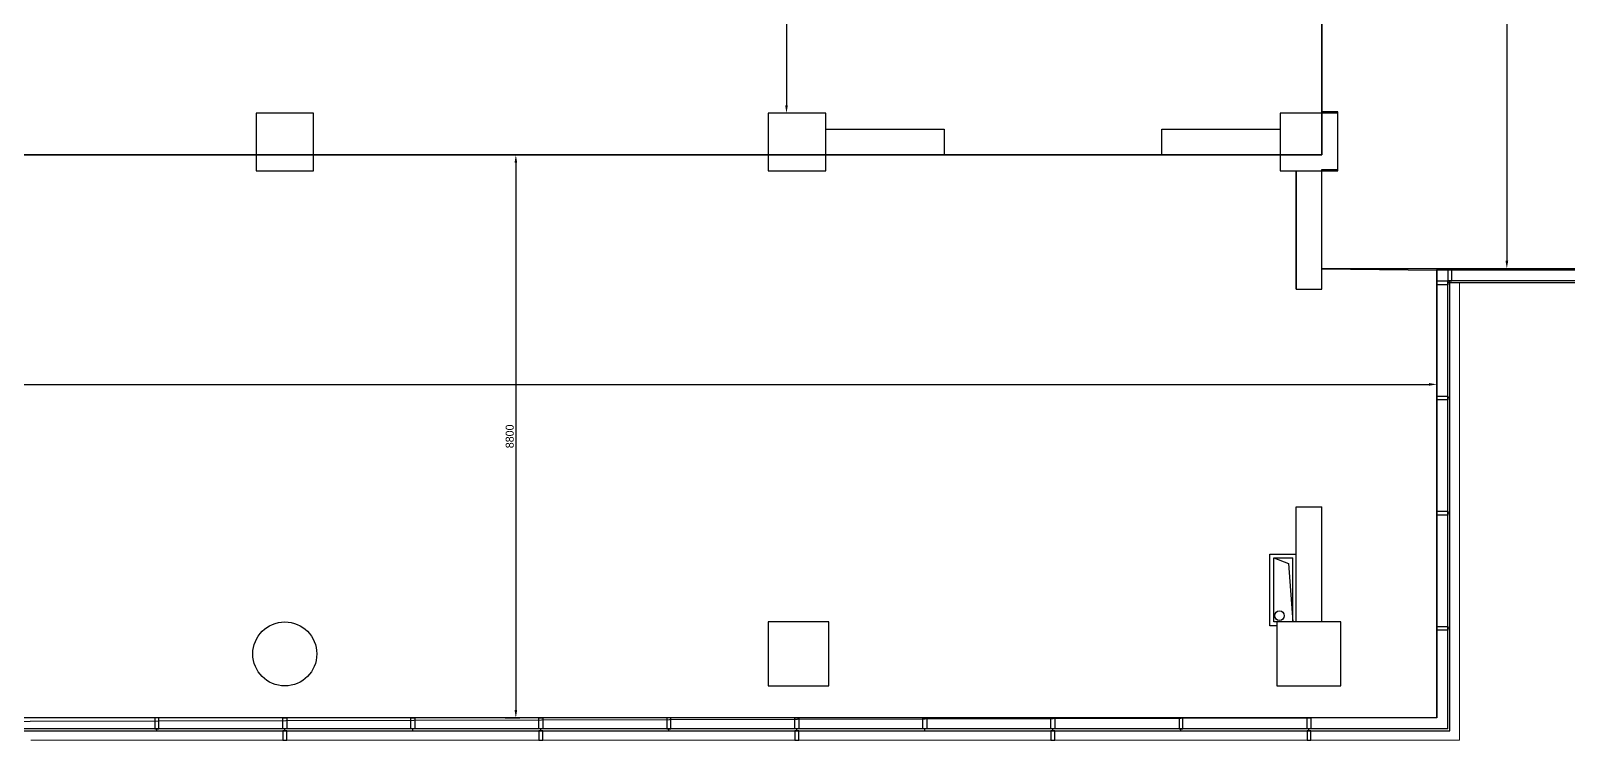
# Model space of a CAD drawing. Header units: millimetres. Extents: x 1175437 to 1258597, y 68435 to 127241.
# Drawn here: x 1211383 to 1235404, y 93971 to 105060 of the extents above; entities that cross this region are included whole.
import ezdxf

# ---------------------------------------------------------------- set-up
doc = ezdxf.new("R2010")
doc.units = ezdxf.units.MM
for name, color, linetype in [('Baca', 7, 'Continuous'), ('livnestok', 7, 'Continuous'), ('metal', 7, 'Continuous'), ('Pencere', 7, 'Continuous'), ('plita 2', 7, 'Continuous'), ('sutun1', 7, 'Continuous'), ('Tavan', 7, 'Continuous')]:
    doc.layers.add(name, color=color, linetype=linetype)
doc.layers.add('metal-nevid', color=39, linetype='Continuous', lineweight=5)

msp = doc.modelspace()

# ---------------------------------------------------------------- linework, layer by layer
at = {"color": 0, "lineweight": -2, "transparency": 16777216}
for p, q in [((1234445, 113196), (1234445, 101466)), ((1223191, 110746), (1223191, 103896)), ((1223375, 103771), (1223128, 103771)), ((1218796, 103121), (1219025, 103121)), ((1218962, 102996), (1218962, 94446)), ((1234932, 101341), (1234382, 101341)), ((1186428, 99533), (1233228, 99533)), ((1233353, 98194), (1233353, 99595)), ((1218796, 94321), (1219025, 94321))]:
    msp.add_line(p, q, dxfattribs=at)
at = {"color": 1, "lineweight": 30}
for points in [[(1199203, 103121), (1231553, 103121), (1231553, 120521), (1233353, 120521), (1233353, 113321), (1236573, 113321)], [(1231553, 105421), (1231553, 103521), (1231553, 103121), (1225653, 103121), (1222903, 103121), (1207803, 103121)], [(1236573, 101341), (1233353, 101341), (1233353, 94321), (1186303, 94321)]]:
    msp.add_lwpolyline(points, dxfattribs=at)
at = {"color": 0, "transparency": 16777216}
for points in [[(1223170, 103896), (1223212, 103896), (1223191, 103771)], [(1218942, 102996), (1218983, 102996), (1218962, 103121)], [(1234424, 101466), (1234466, 101466), (1234445, 101341)], [(1233228, 99554), (1233228, 99512), (1233353, 99533)], [(1218942, 94446), (1218983, 94446), (1218962, 94321)]]:
    msp.add_solid(points, dxfattribs=at)
at = {"layer": 'Baca'}
msp.add_lwpolyline([(1230803, 96821), (1231032, 96736), (1231103, 95821)], dxfattribs=at)
at = {"layer": 'livnestok', "linetype": 'ByBlock'}
msp.add_circle((1230893, 95918), 75, dxfattribs=at)
at = {"layer": 'metal'}
for p, q in [((1233553, 101121), (1233553, 101151)), ((1233553, 101121), (1233523, 101121)), ((1233553, 99321), (1233523, 99321)), ((1233553, 97521), (1233523, 97521)), ((1233553, 95721), (1233523, 95721)), ((1213353, 94121), (1213353, 94151)), ((1215353, 94121), (1215353, 94151)), ((1217353, 94121), (1217353, 94151)), ((1219353, 94121), (1219353, 94151)), ((1221353, 94121), (1221353, 94151)), ((1223353, 94121), (1223353, 94151)), ((1225353, 94121), (1225353, 94151)), ((1227353, 94121), (1227353, 94151)), ((1229353, 94121), (1229353, 94151)), ((1231353, 94121), (1231353, 94151))]:
    msp.add_line(p, q, dxfattribs=at)
for points in [[(1233523, 101091), (1233353, 101091), (1233353, 101151), (1233523, 101151)], [(1233583, 101151), (1233583, 101321), (1233523, 101321), (1233523, 101151)], [(1233523, 99291), (1233353, 99291), (1233353, 99351), (1233523, 99351)], [(1233523, 97491), (1233353, 97491), (1233353, 97551), (1233523, 97551)], [(1233523, 95691), (1233353, 95691), (1233353, 95751), (1233523, 95751)], [(1213383, 94151), (1213383, 94321), (1213323, 94321), (1213323, 94151)], [(1215323, 94321), (1215383, 94321), (1215383, 94151), (1215323, 94151)], [(1217323, 94151), (1217323, 94321), (1217383, 94321), (1217383, 94151)], [(1219323, 94321), (1219383, 94321), (1219383, 94151), (1219323, 94151)], [(1221383, 94151), (1221383, 94321), (1221323, 94321), (1221323, 94151)], [(1223323, 94321), (1223383, 94321), (1223383, 94151), (1223323, 94151)], [(1225323, 94151), (1225323, 94321), (1225383, 94321), (1225383, 94151)], [(1227323, 94321), (1227383, 94321), (1227383, 94151), (1227323, 94151)], [(1229383, 94151), (1229383, 94321), (1229323, 94321), (1229323, 94151)], [(1231323, 94321), (1231383, 94321), (1231383, 94151), (1231323, 94151)], [(1215323, 93971), (1215383, 93971), (1215383, 94121), (1215323, 94121)], [(1219323, 93971), (1219383, 93971), (1219383, 94121), (1219323, 94121)], [(1223323, 93971), (1223383, 93971), (1223383, 94121), (1223323, 94121)], [(1227323, 93971), (1227383, 93971), (1227383, 94121), (1227323, 94121)], [(1231323, 93971), (1231383, 93971), (1231383, 94121), (1231323, 94121)]]:
    msp.add_lwpolyline(points, close=True, dxfattribs=at)
at = {"layer": 'metal-nevid'}
for p, q in [((1233703, 93971), (1233703, 101121)), ((1211383, 93971), (1215323, 93971)), ((1219323, 93971), (1215383, 93971)), ((1219383, 93971), (1223323, 93971)), ((1227323, 93971), (1223383, 93971)), ((1227383, 93971), (1231323, 93971)), ((1233703, 93971), (1231383, 93971))]:
    msp.add_line(p, q, dxfattribs=at)
at = {"layer": 'Pencere'}
for p, q in [((1236273, 101151), (1233523, 101151)), ((1233523, 94151), (1233523, 101151)), ((1236153, 101121), (1233553, 101121)), ((1233553, 94121), (1233553, 101121)), ((1186103, 94121), (1233553, 94121)), ((1233523, 94151), (1186133, 94151))]:
    msp.add_line(p, q, dxfattribs=at)
at = {"layer": 'plita 2'}
for p, q in [((1236273, 101321), (1233353, 101321)), ((1233353, 94321), (1233353, 101321)), ((1231103, 95821), (1231103, 96821)), ((1233353, 94321), (1186303, 94321))]:
    msp.add_line(p, q, dxfattribs=at)
msp.add_lwpolyline([(1230853, 95821), (1230803, 95821), (1230803, 96821), (1231103, 96821)], dxfattribs=at)
at = {"layer": 'sutun1'}
for p, q in [((1223803, 103521), (1225653, 103521)), ((1229053, 103521), (1230903, 103521)), ((1223803, 103121), (1225653, 103121)), ((1229053, 103121), (1230903, 103121)), ((1231153, 101021), (1231153, 102871)), ((1231553, 101021), (1231553, 102871)), ((1231153, 101021), (1231553, 101021)), ((1231153, 95821), (1231153, 97621)), ((1231153, 97621), (1231553, 97621)), ((1231553, 95821), (1231553, 97621))]:
    msp.add_line(p, q, dxfattribs=at)
at = {"layer": 'sutun1', "color": 183}
for points in [[(1236273, 101341), (1231553, 101341), (1231553, 102891), (1231803, 102891), (1231803, 103791), (1231553, 103791), (1231553, 110891), (1231803, 110891), (1231803, 111791), (1231503, 111791), (1231503, 118841), (1231853, 118841), (1231803, 120511), (1233353, 120511), (1233353, 113341), (1236273, 113341)], [(1229053, 103121), (1229053, 103121), (1230903, 103121), (1230903, 102871), (1231153, 102871), (1231153, 101021), (1231553, 101021), (1231553, 101341), (1233353, 101321), (1233353, 94321), (1199383, 94236), (1199418, 94821), (1199853, 94821), (1199963, 94821), (1199963, 96881), (1199553, 96881), (1199553, 97621), (1199553, 102871), (1199803, 102871), (1199803, 103022), (1199803, 103121), (1229053, 103121), (1229053, 103121)]]:
    msp.add_lwpolyline(points, dxfattribs=at)
at = {"layer": 'sutun1'}
for points in [[(1214903, 102871), (1215803, 102871), (1215803, 103771), (1214903, 103771)], [(1222903, 102871), (1223803, 102871), (1223803, 103771), (1222903, 103771)], [(1230903, 102871), (1231803, 102871), (1231803, 103771), (1230903, 103771)], [(1222903, 94821), (1223853, 94821), (1223853, 95821), (1222903, 95821)], [(1230853, 94821), (1231853, 94821), (1231853, 95821), (1230853, 95821)]]:
    msp.add_lwpolyline(points, close=True, dxfattribs=at)
for points in [[(1225653, 103521), (1225653, 103121)], [(1229053, 103121), (1229053, 103521)]]:
    msp.add_lwpolyline(points, dxfattribs=at)
msp.add_circle((1215353, 95321), 500, dxfattribs=at)
at = {"layer": 'Tavan'}
msp.add_lwpolyline([(1230853, 95761), (1230743, 95761), (1230743, 96881), (1231153, 96881)], dxfattribs=at)

# ---------------------------------------------------------------- texts
at = {"color": 0, "transparency": 16777216, "insert": (1218867, 98721), "char_height": 125, "attachment_point": 5, "rotation": 90}
msp.add_mtext('8800', dxfattribs=at)

doc.saveas('drawing.dxf')
